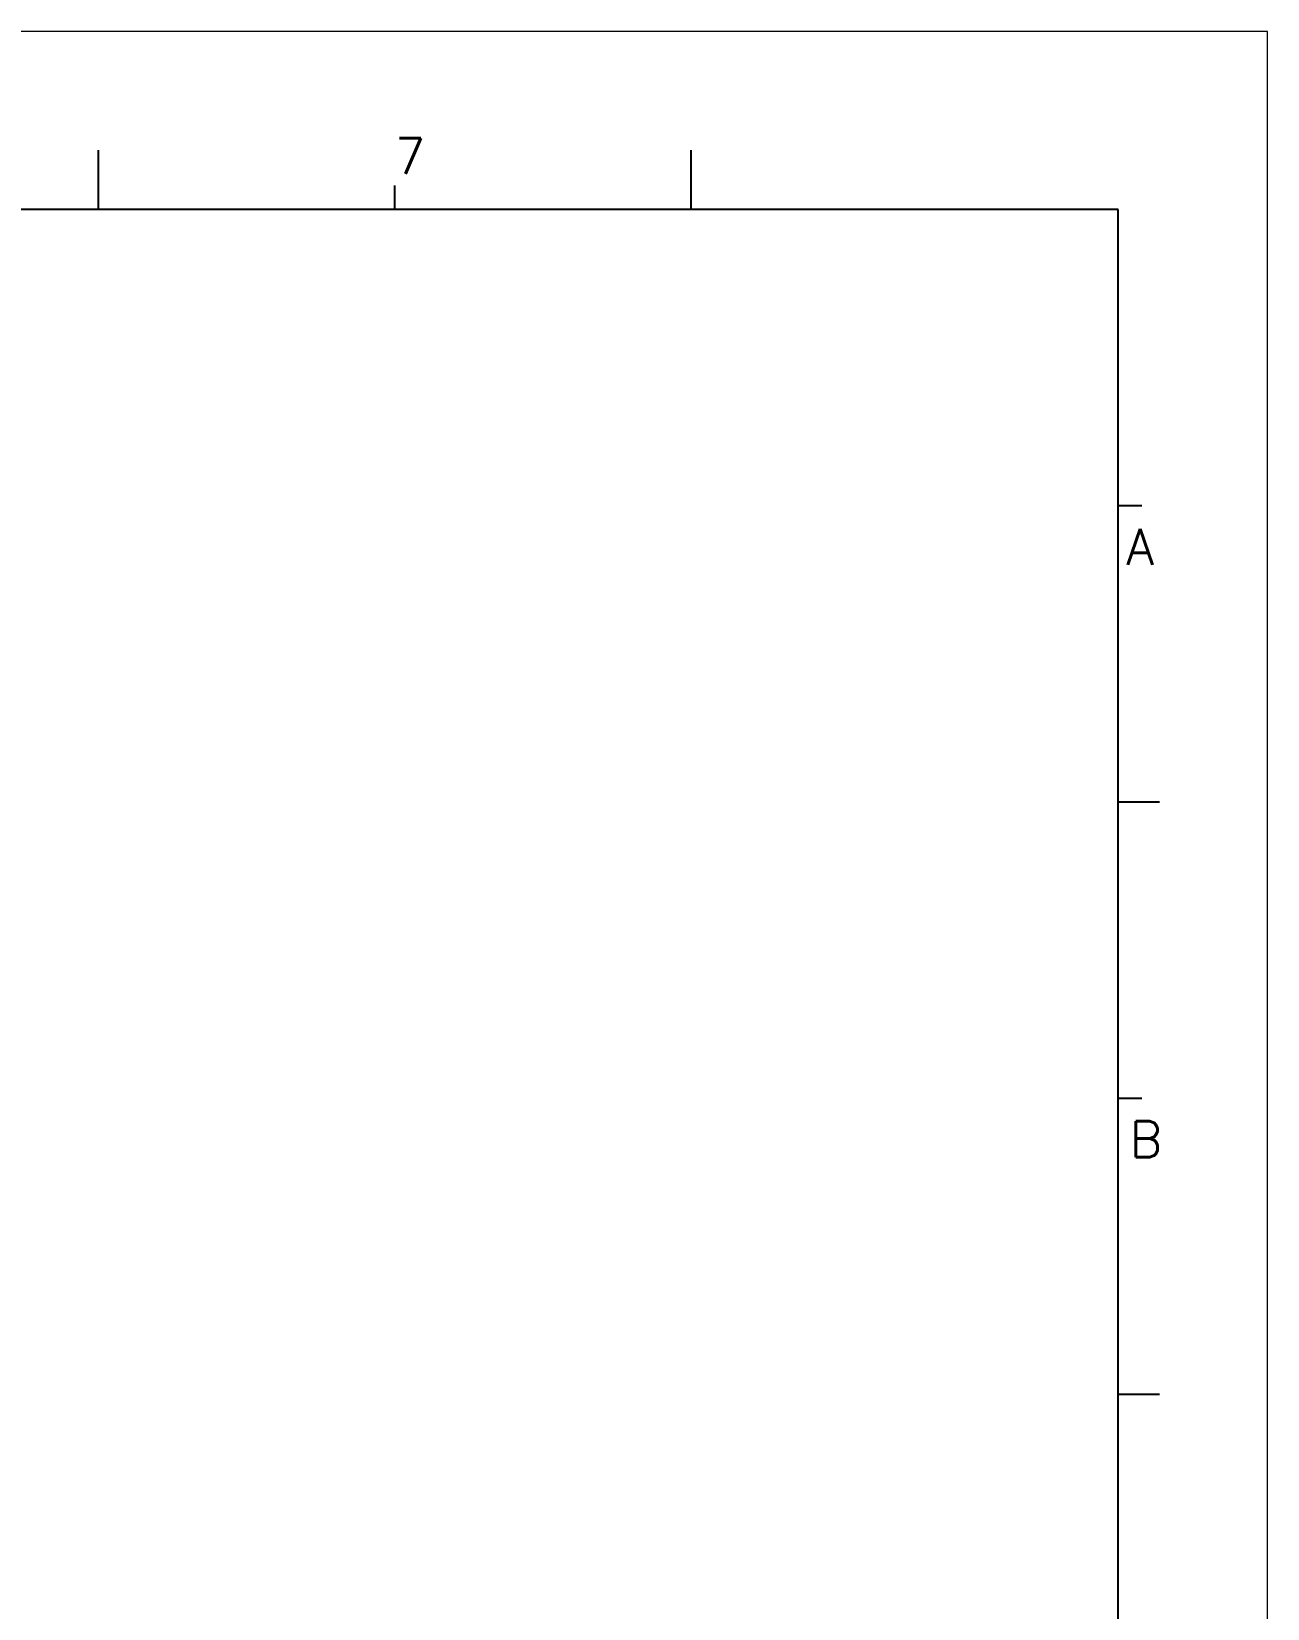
# Model space of a CAD drawing. Header units: millimetres. Extents: x 3412 to 3654, y 20 to 191.
# Drawn here: x 3592.6 to 3654.1, y 112.6 to 191.1 of the extents above; entities that cross this region are included whole.
import ezdxf

# ---------------------------------------------------------------- set-up
doc = ezdxf.new("R2010")
doc.units = ezdxf.units.MM
doc.header["$LTSCALE"] = 23.1
doc.linetypes.add('PHANTOM', pattern=[29.5, 9.5, -1.5, 3, -1.5, 3, -1.5, 9.5])
doc.layers.get('0').update_dxf_attribs({"linetype": 'CONTINUOUS'})
doc.layers.add('0PAPERF', color=2, linetype='PHANTOM', lineweight=0, plot=False)
doc.styles.add('SIMPLEX', font='simplex.shx')

msp = doc.modelspace()

# ---------------------------------------------------------------- linework, layer by layer
for p, q in [((3595.96, 182.258), (3595.96, 185.206)), ((3625.442, 182.258), (3625.442, 185.206)), ((3610.701, 182.258), (3610.701, 183.437)), ((3646.668, 182.258), (3419.073, 182.258)), ((3646.668, 24.829), (3646.668, 182.258)), ((3646.668, 167.518), (3647.847, 167.518)), ((3646.668, 152.777), (3648.732, 152.777)), ((3646.668, 138.036), (3647.847, 138.036)), ((3646.668, 123.296), (3648.732, 123.296))]:
    msp.add_line(p, q)
at = {"layer": '0PAPERF'}
for p, q in [((3654.099, 191.106), (3412.292, 191.106)), ((3654.099, 20.112), (3654.099, 191.106))]:
    msp.add_line(p, q, dxfattribs=at)

# ---------------------------------------------------------------- texts
at = {"style": 'SIMPLEX'}
for s, height, p in [('7', 1.769, (3610.701, 184.027)), ('A', 1.792, (3647.071, 164.569)), ('B', 1.792, (3647.242, 135.088))]:
    msp.add_text(s, height=height, dxfattribs=at).set_placement(p)

doc.saveas('drawing.dxf')
